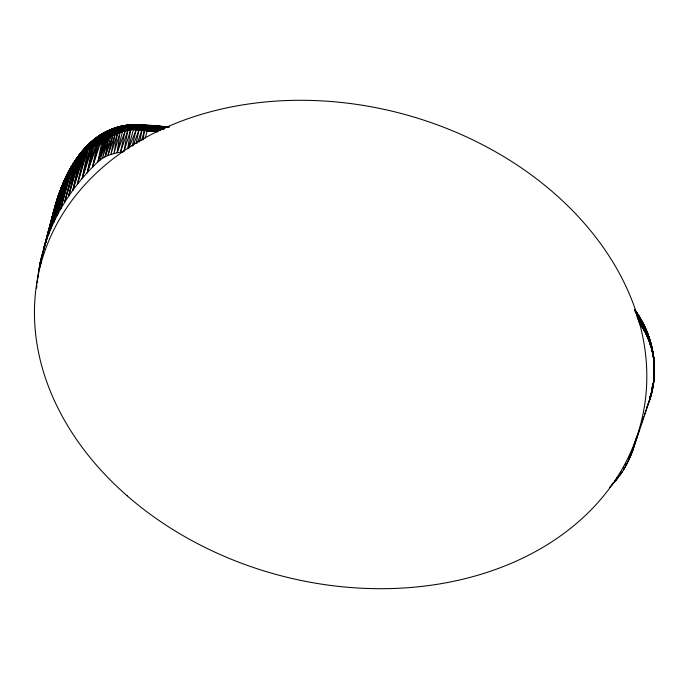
<?xml version="1.0" encoding="UTF-8"?>
<svg xmlns="http://www.w3.org/2000/svg" width="689" height="689" viewBox="0 0 689 689"><rect width="100%" height="100%" fill="white"/><g stroke="black" fill="none" stroke-linecap="round" stroke-linejoin="round"><path stroke-width="1.03" d="M124.029 151.012L127.827 130.445L127.198 126.371L137.921 125.045L169.132 126.785M609.61 487.278C621.418 476.082 629.272 461.372 634.25 446.016L648.358 403.935C660.251 372.801 654.223 336.465 634.69 309.757M651.725 348.643C649.632 334.837 642.966 321.815 635.025 310.42M132.176 146.171L136.146 129.876C137.189 124.296 132.564 125.389 128.671 125.476C122.091 125.269 115.692 127.663 109.689 130.126C90.569 138.989 75.824 156.145 67.238 175.066L57.196 215.373L68.59 172.638C80.424 146.447 106.752 123.202 137.068 124.821L159.503 126.199L138.386 124.933C123.934 123.288 108.354 130.669 101.498 143.613L98.002 161.794C72.741 185.591 53.286 215.795 43.579 249.22L54.75 207.07C61.338 183.911 71.57 160.83 89.243 143.941C108.259 123.658 135.345 122.943 160.907 126.431L138.386 124.933C124.933 123.839 111.403 127.956 100.172 135.285M650.692 394.375L651.217 393.057L649.107 401.67C659.873 371.337 653.792 336.447 635.155 310.455M635.008 310.472C645.662 325.768 653.628 344.216 653.663 363.043L653.491 361.243M653.827 377.512L653.491 383.747M652.035 389.13L652.776 387.407L652.991 383.256L652.698 384.04M654.197 368.52L654.223 375.6C655.782 352.51 648.366 329.041 634.931 310.265M653.465 382.025C657.392 356.945 649.21 330.565 634.715 309.886M654.421 375.023L654.016 360.614L651.484 345.938M647.264 333.64L651.699 347.067L652.207 352.277M652.147 387.244L652.397 386.589L651.88 391.86M624.966 467.426L624.2 467.461L623.485 469.941L624.983 467.211M652.474 389.225L653.138 383.472M36.646 288.14L36.861 285.005M653.887 380.905L654.059 378.399L653.818 381.189M653.017 386.52L653.904 378.812L653.482 379.932M133.287 125.234L132.632 125.734C125.329 126.096 119.171 130.583 112.548 132.607L112.789 135.638L107.966 155.387L102.583 158.212L98.002 161.794L102.928 143.415C109.56 131.521 123.538 124.347 137.068 124.821M653.551 381.12L653.706 379.32M58.091 196.15L52.321 217.362L54.75 207.07L58.72 194.677L56.662 200.594L45.758 242.27L58.737 194.393C66.738 173.697 78.839 148.023 102.928 143.415C109.379 134.544 119.309 128.679 129.894 126.182L130.221 125.682C116.906 124.907 102.644 132.348 97.175 144.664L87.227 172.724L94.315 144.44C99.827 134.76 109.947 128.507 120.739 126.397C125.01 126.113 134.398 122.53 133.339 129.902L128.361 148.023M37.085 282.929L38.705 270.51L41.676 256.248L53.854 210.412L52.2 217.259M651.932 390.052L651.234 394.418M652.784 384.996L652.991 383.256M653.809 362.276C653.051 345.663 645.645 329.454 636.731 315.588M651.949 391.386L651.449 392.506L651.673 390.663M626.344 464.92L630.891 455.136L631.15 453.129L630.642 453M649.649 397.562L649.46 399L649.761 398.242M68.59 172.638C77.805 154.612 92.438 133.373 114.271 131.384L115.08 134.433L107.966 155.387L117.182 152.708L119.955 132.417C116.76 127.387 132.719 122.53 130.565 130.1L127.723 148.91M652.156 388.286L652.397 386.589M652.561 386.727L650.554 396.907M652.776 387.407L653.155 384.72L652.939 385.246M651.277 393.341L650.037 397.544L650.278 395.934M143.071 139.962L144.457 130.703L142.726 125.941C127.611 123.848 112.118 131.547 102.928 143.415L114.718 132.822L122.763 127.853L124.545 127.594L125.14 130.953L120.472 152.26L117.182 152.708L122.513 131.616C121.927 121.221 99.302 135.552 96.598 137.783M650.967 393.686L649.839 399.327M121.97 128.55L118.517 129.868L114.09 132.693L112.548 132.607C105.029 135.699 97.666 140.143 92.653 146.654L87.227 172.724L95.685 145.224C100.103 134.252 112.092 127.534 123.512 126.009M650.752 395.856L651.217 393.057M654.447 366.074C654.033 351.028 648.892 337.205 640.598 324.717L637.136 315.726M621.891 472.465L622.046 471.586M651.449 392.506L651.889 389.974M64.077 181.939L65.042 179.631L62.561 184.308L67.048 175.161L60.985 188.476L50.934 228.627L63.379 182.869C67.772 171.518 74.369 160.916 82.344 151.718L74.817 161.217L67.238 175.066L53.931 221.944L64.628 180.182L70.287 168.504L77.254 158.246C70.605 166.299 66.032 175.988 62.165 185.634L50.934 228.627L64.49 179.984L73.241 164.068M71.923 166.238L65.481 177.891L71.389 166.592L76.074 160.072L72.517 164.74L69.968 170.304L60.718 208.905L72.81 165.894C82.637 146.257 101.912 129.859 123.917 125.794M132.632 125.734L122.039 129.411L112.789 135.638L105.184 156.704L108.492 138.42L107.777 136.801C89.57 138.455 77.84 155.387 69.675 170.071L57.196 215.373M139.643 141.882C139.858 137.447 146.12 123.46 136.396 124.821M650.037 397.544L650.364 395.96M82.508 151.89L77.099 157.867L70.769 168.245C82.404 147.3 101.955 127.637 127.198 126.371C115.907 125.51 105.124 134.364 100.086 143.855L92.498 167.177L97.175 144.664C104.504 134.131 116.14 124.192 129.894 126.182M618.343 477.486L618.61 476.202M136.103 143.45L138.945 130.006L137.921 125.045L165.549 127.56M114.09 132.693L106.33 138.368L106.511 139.979L102.583 158.212L108.492 138.42L117.087 131.677L127.189 126.802C102.463 128.102 82.155 146.946 71.372 168.056L60.718 208.905M628.79 459.968L629.557 456.428L628.747 458.995M629.884 457.53L631.15 453.129L629.953 455.601M52.002 218.137L51.623 219.894L52.097 218.215M53.079 215.304L53.475 213.547M72.81 165.894C84.299 148.35 100.895 130.764 122.763 127.853C108.888 127.319 94.91 136.5 88.046 148.35L77.401 184.247L84.902 152.054C92.636 135.802 111.446 127.146 128.705 125.992M91.465 141.891L85.023 148.531L80.269 156.506L68.555 196.322L77.237 159.977C86.607 142.175 106.321 126.569 127.189 126.802M53.673 212.668L55.378 205.839L54.793 207.165M77.237 159.977L64.508 202.557L74.266 163.827C78.184 153.845 86.556 146.619 94.341 139.626M81.81 154.922L72.853 190.216L84.902 152.054L83.843 151.873L81.81 154.922L81.758 153.905C91.947 140.323 106.89 128.998 124.218 127.301L124.545 127.594L112.479 134.303L104.59 141.357L100.189 159.917L106.511 139.979C114.124 131.943 124.408 126.759 135.397 125.458L131.711 124.812L125.209 125.536M48.213 235.405L60.985 188.476L48.213 235.405L58.737 194.393L60.813 189.441L59.822 192.3M37.645 277.736L38.205 275.695M40.961 262.32L38.705 270.51L41.107 261.277M47.067 237.679L40.048 263.344L57.48 198.544M654.162 373.3L654.214 363.895M40.048 263.344L51.434 220.773M45.758 242.27L57.678 197.459L60.021 190.913M38.705 270.51L40.918 262.208M68.555 196.322L78.744 158.194C82.766 148.411 91.62 141.805 99.827 135.655M92.498 167.177L99.121 142.554C100.93 142.304 110.326 132.228 110.585 136.965L105.184 156.704M145.207 138.213L147.084 131.151C145.741 121.514 133.408 126.294 127.267 127.439C117.836 130.161 109.095 135.716 102.928 143.415C106.339 136.327 129.119 126.406 107.312 131.849C94.005 138.05 83.068 149.168 75.308 161.527L75.738 161.855L64.508 202.557M43.579 249.22L56.86 199.965M53.931 221.944L65.911 177.581M77.401 184.247L86.461 150.77C94.539 140.091 106.528 131.521 119.903 129.144C112.247 128.094 105.081 132.21 98.854 136.155M47.627 235.629L48.471 232.546M55.611 205.003L56.067 203.341M614.252 482.455L614.657 481.034L616.362 479.983L617.163 477.399M620.772 472.912L620.178 474.979L621.581 472.43M52.321 217.362L53.398 213.607M112.548 132.607C102.799 132.047 95.022 139.135 91.12 147.532L82.198 178.417L88.02 149.582C94.445 138.515 105.985 128.61 119.455 129.661L110.369 136.043L102.928 143.415C117.208 125.234 142.408 126.457 162.871 129.558M57.342 200.18L58.229 197.166M104.582 141.288L104.961 140.005L108.285 137.344L104.59 141.357L101.498 143.613M53.105 213.909L54.5 209.223M141.452 140.599L144.457 130.703L146.645 129.687L160.451 130.135M124.141 151.037L130.565 130.1L138.601 126.819L164.533 128.852M630.891 455.136L633.26 447.729M636.438 437.627L632.691 450.46L632.183 449.839M95.685 145.224L103.247 138.713L112.453 133.873C100.138 133.718 87.916 142.123 83.352 153.44L72.853 190.216L80.269 156.506L79.691 156.127C86.771 146.18 96.951 134.674 110.318 135.544L104.607 141.426L110.318 135.664L114.693 132.331L106.399 139.462M635.215 441.485L632.752 450.296L637.325 436.215M636.912 436.99L637.368 435.551M637.601 435.336L638.694 431.925M58.548 196.184L59.487 193.247M625.267 466.315L626.146 463.619M638.961 431.099L639.495 429.436M98.002 161.794L104.659 141.65L106.511 139.979M643.061 418.602L643.672 416.802M137.438 142.993L141.745 130.307L146.137 128.421L163.224 129.265M644.525 414.304L645.059 412.78M118.517 129.868C107.415 131.978 97.976 139.023 90.147 146.86L82.198 178.417L92.653 146.654L92.24 145.56C99.25 138.816 107.544 132.891 117.147 130.652M645.326 412.013L646.067 409.946M646.609 407.759L647.023 406.605M117.182 152.708L125.14 130.953L132.908 127.112L138.601 126.819M611.996 484.892L612.633 483.144M133.201 145.508L138.945 130.006L145.586 127.379L163.836 128.481M61.157 188.519L63.121 183.412M62.088 187.107L63.13 184.308M646.738 408.103L649.271 400.697L648.719 402.092M648.125 403.616L648.444 402.789M62.165 185.634L66.058 176.703M63.379 182.869L69.141 170.915L66.213 176.195M75.738 161.855C79.235 152.631 87.227 145.879 94.746 139.988M128.8 148.195L136.146 129.876L143.407 127.146M62.303 184.945L60.727 188.829L62.191 185.746M59.375 192.438L59.84 191.396M631.494 452.372L632.519 450.081L631.546 453.233M71.88 166.48L75.911 159.555L82.344 151.718M69.374 170.192L66.497 175.859M69.563 170.82L71.372 167.358L69.503 170.235M70.218 168.874L71.32 166.893M73.766 163.913L76.203 160.33M67.582 174.248L68.667 172.439M69.184 171.208L68.082 173.008L69.21 171.527M76.47 159.994C82.844 150.228 92.903 141.219 104.961 140.005C97.847 143.527 89.458 145.508 83.843 151.873M76.47 159.46L77.254 158.246M71.467 167.668L70.278 169.416L71.544 167.995M100.672 142.158L106.33 138.368C94.066 139.324 83.92 148.523 77.65 158.513L78.744 158.194M72.483 165.36L74.912 161.958L73.62 163.422M79.519 154.68L75.006 161.295L74.266 163.827M94.178 145.887C98.484 140.453 104.668 136.784 110.895 133.916M88.218 145.758L89.863 143.923L80.768 153.079M104.59 141.357L106.382 139.324M80.639 154.258L82.732 152.036L78.451 156.481M83.593 150.142L86.426 147.3M95.65 138.756L93.394 140.797L96.279 138.515M108.492 138.42C116.751 131.082 127.052 126.087 138.179 125.372L130.023 125.002M98.389 137.197L96.994 137.946L99.268 136.103M96.994 137.946L99.922 135.879M99.13 136.698L100.611 135.69M122.254 126.001C114.529 127.654 107.174 130.901 100.654 135.363L110.343 129.833L117.319 127.224M107.312 131.9L115.571 127.844M132.908 127.112L122.091 129.721L110.585 136.965M114.271 131.384L117.027 130.927L117.475 133.356L110.903 154.276L115.08 134.433L122.513 131.616L130.118 127.525M102.833 134.234L105.072 132.891M124.7 128.834L117.475 133.356L113.986 153.38L119.955 132.417L127.379 128.102M104.358 133.055L108.087 131.031M111.093 130.014L113.34 128.817L105.822 132.443M122.513 131.616C130.316 130.841 137.309 127.62 144.983 126.561L165.369 127.775M117.104 127.439L114.874 128.412L116.432 128.068M122.091 129.721L112.54 134.648L104.625 141.521C118.732 126.492 140.651 127.758 159.219 130.643M135.742 126.879L127.827 130.445L120.472 152.26L122.995 152.088M124.64 128.498L135.526 125.82L160.907 126.431M126.664 125.811L128.361 125.338L126.785 125.407M121.936 126.216L126.991 125.2L131.754 125.424M127.31 127.732L138.351 125.725M130.049 127.129L141.133 125.742M135.664 126.44L144.354 125.984L132.839 126.698M652.664 352.837L650.278 342.364L645.834 329.428L644.482 328.102L642.501 327.723L637.816 318.783M121.324 128.473C107.191 130.436 95.082 139.488 85.944 150.021L86.461 150.77M118.646 127.095L120.213 126.828M132.951 125.097L158.1 126.104M119.231 126.862L125.699 126.802M102.196 141.882L103.677 141.719M131.59 125.002L137.542 125.079M133.339 129.902L157.815 131.806M162.682 127.009L164.749 127.077L162.638 126.905M147.084 131.151L157.747 131.53M146.645 129.687L160.563 130.436M140.392 125.501L149.237 125.734M151.365 125.846L169.511 126.922M140.944 125.467L168.116 127.086M156.679 126.147L134.829 124.743M152.123 126.096L157.333 126.449M155.258 126.311L157.359 126.466M136.439 125.045L133.227 124.804M140.616 125.329L146.895 125.751M143.691 125.656L166.996 127.224M166.764 127.103L162.578 126.819L165.756 127.086M140.263 125.631L142.347 125.777M134.829 125.114L138.179 125.372M142.959 126.251L144.983 126.561M637.644 317.956L643.354 327.731L648.28 339.022L649.908 340.332L650.898 343.665M138.515 126.363L141.452 126.948M141.305 126.233L145.586 127.379M637.084 317.086L640.546 319.05L647.324 333.011L649.667 339.875L653.663 357.376M636.403 314.193C645.395 323.925 647.565 338.661 652.276 350.865M90.147 146.86L91.12 147.532M650.967 346.446C648.03 339.97 648.538 326.44 640.718 324.037L644.267 330.78L646.98 332.494M637.454 315.045L641.545 320.661L646.876 332.83L646.032 331.375M648.711 340.125L644.982 328.438L635.456 311.686L637.42 313.788M635.31 312.057L638.625 317.551L642.725 327.68M634.776 310.481L639.65 317.379L642.269 322.796M635.456 311.686L641.347 321.367L645.894 333.872L648.392 336.154L650.545 344.896M638.798 317.018L643.647 324.975M639.073 322.495L640.598 324.717M634.715 309.912L640.494 319.567M638.41 315.812L635.034 310.567M636.955 315.028L642.673 324.51L646.153 331.762L649.658 341.985L650.528 342.691L652.466 351.028M636.171 312.263L640.718 320.988L644.267 330.78M645.869 330.22L647.858 334.398L648.237 337.403M642.682 323.623L643.509 325.268M647.195 333.691L650.39 343.294L649.365 340.848M645.808 330.281L646.876 332.83M634.259 443.268L634.603 444.327M648.039 335.276L650.39 343.294M648.168 336.275L651.096 345.956M651.079 345.077L653.026 353.957L654.111 363.137M648.28 339.022C645.317 333.407 646.239 321.97 638.557 320.48L638.565 321.754M651.734 347.799L653.499 356.893M652.836 353.293L653.689 357.763M652.319 350.537L652.664 352.372M653.542 359.529L653.921 361.622M653.628 358.831L654.137 362.957M653.146 354.18L653.818 359.27M654.206 365.187L654.516 372.103M654.249 362.948L653.964 360.011L654.438 365.721M654.266 367.203L654.438 369.571M635.956 439.16L635.99 439.901M641.803 422.383A49.953 1.559 -72.9 0 1 642.759 419.498M167.711 127.12L162.518 126.785L167.763 127.138M127.095 495.761A310.403 238.825 14.9 0 0 637.437 434.897A310.403 238.825 14.9 0 0 257.367 102.833A310.403 238.825 14.9 0 0 127.095 495.761"/></g></svg>
